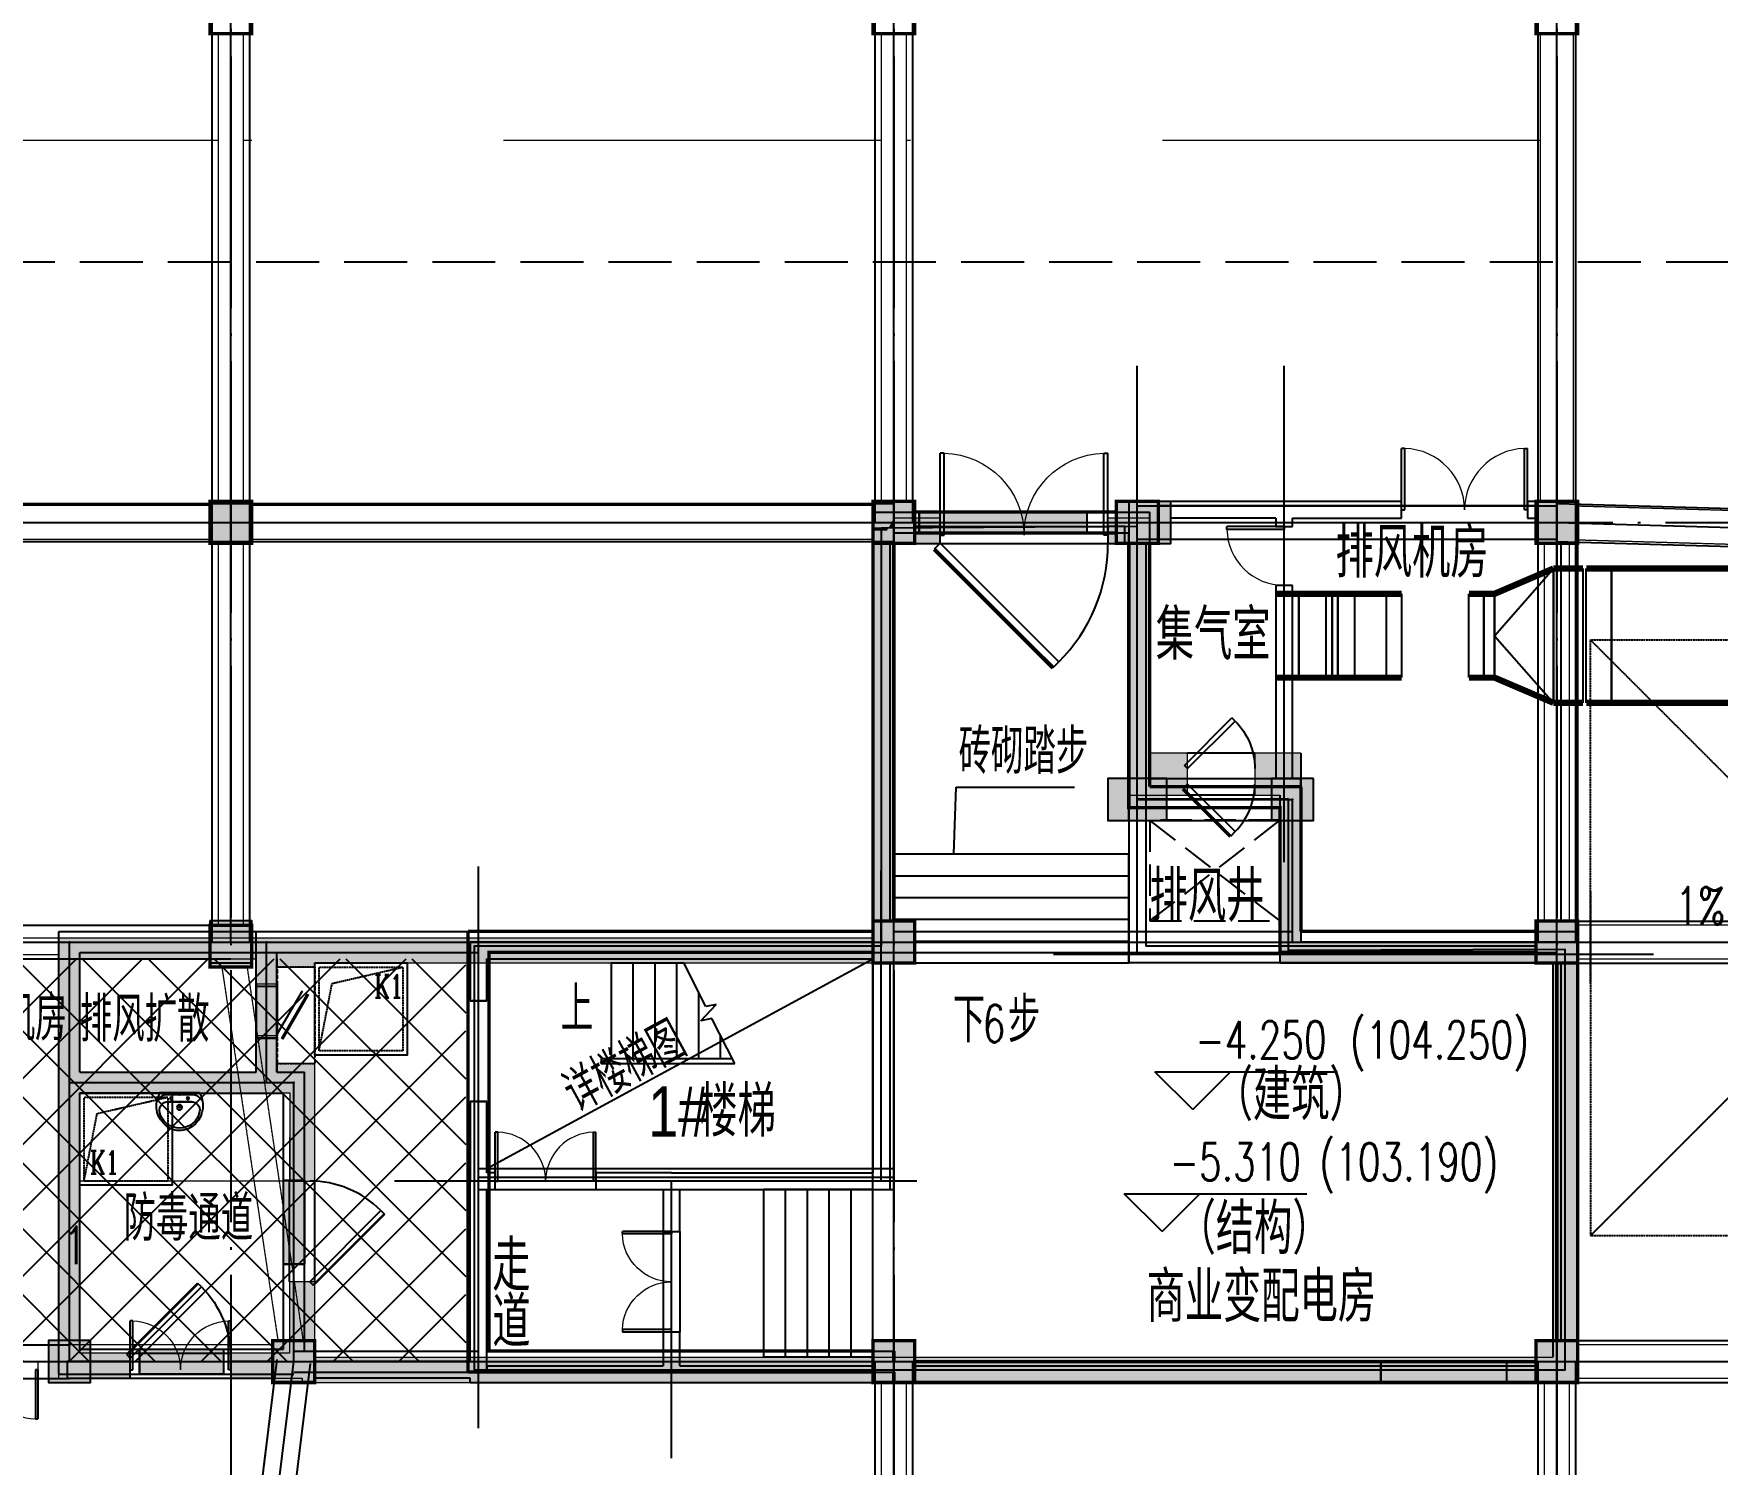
# Model space of a CAD drawing. Extents: x 290727 to 13733020, y 1731457 to 3643100.
# Drawn here: x 652827 to 672888, y 2207855 to 2224905 of the extents above; entities that cross this region are included whole.
import ezdxf

# ---------------------------------------------------------------- set-up
doc = ezdxf.new("R2010")
doc.units = 0
doc.header["$LTSCALE"] = 10
doc.header["$PDSIZE"] = 0.5
for name, pattern in [('DASH', [0.35, 0.25, -0.1]), ('DASHED', [0.75, 0.5, -0.25]), ('DOTE', [2.42, 2, -0.2, 0.02, -0.2]), ('X-人防$0$DASHED', [0.375, 0.25, -0.125]), ('虚线', [750, 450, -300])]:
    doc.linetypes.add(name, pattern=pattern)
doc.layers.get('0').update_dxf_attribs({"linetype": 'CONTINUOUS'})
for name, color, linetype in [('-A-车行道路', 8, 'CONTINUOUS'), ('21000', 5, 'CONTINUOUS'), ('BEAM_CONT', 4, 'CONTINUOUS'), ('BEAM_DASH', 144, 'DASHED'), ('COLU', 2, 'CONTINUOUS'), ('COLUMN', 9, 'CONTINUOUS'), ('DIM_ELEV', 3, 'CONTINUOUS'), ('DIM_LEAD', 3, 'CONTINUOUS'), ('DIM_SYMB', 3, 'CONTINUOUS'), ('DOTE', 8, 'DOTE'), ('DUCT-排烟管', 2, 'CONTINUOUS'), ('DUCT-排烟管端线', 4, 'CONTINUOUS'), ('HS-A-门窗洞', 4, 'CONTINUOUS'), ('PUB_HATCH', 8, 'CONTINUOUS'), ('PUB_TEXT', 7, 'CONTINUOUS'), ('STAIR', 2, 'CONTINUOUS'), ('WALL', 255, 'CONTINUOUS'), ('WINDOW', 4, 'CONTINUOUS'), ('X-人防$0$3T_GLASS', 5, 'CONTINUOUS'), ('X-人防$0$PUB_HATCH', 8, 'CONTINUOUS'), ('作业图', 4, 'CONTINUOUS'), ('填充', 8, 'CONTINUOUS'), ('文字', 4, 'CONTINUOUS'), ('楼板文字', 211, 'CONTINUOUS'), ('集水坑', 181, 'DASH'), ('雨水管', 2, 'CONTINUOUS'), ('风井', 211, 'CONTINUOUS')]:
    doc.layers.add(name, color=color, linetype=linetype)
for name, color, linetype, true_color in [('1106', 7, 'CONTINUOUS', 0x89bf5f), ('2106', 7, 'CONTINUOUS', 0x64cfcf), ('2206', 7, 'CONTINUOUS', 0x3474d4)]:
    doc.layers.add(name, color=color, linetype=linetype, true_color=true_color)
doc.layers.add('X-人防$0$人防', color=210, linetype='CONTINUOUS', lineweight=20)
doc.layers.add('板加腋边线', color=253, linetype='虚线', lineweight=18)
doc.layers.get('0').off()
doc.styles.add('_HZTXT', font='simplex.shx', dxfattribs={"width": 0.8, "bigfont": 'HZTXT.shx'})
doc.styles.add('_TCH_AXIS', font='COMPLEX', dxfattribs={"bigfont": 'GBCBIG'})
doc.styles.add('_TCH_DIM', font='SIMPLEX', dxfattribs={"bigfont": 'GBCBIG'})
doc.styles.add('HNSJY', font='HNSJY-07', dxfattribs={"width": 0.8, "bigfont": 'HNSJY-HZ'})

# ---------------------------------------------------------------- blocks, each defined once
blk = doc.blocks.new('A$C55C93FC2')
at = {"layer": 'DOTE', "linetype": 'DOTE', "ltscale": 150}
for p, q in [((170248.6, 127235.5), (170248.6, 52513.6)), ((178148.6, 127235.5), (178148.6, 52513.6)), ((186048.6, 127235.5), (186048.6, 52513.6)), ((107484.1, 92642.4), (252290.8, 92642.4)), ((107484.1, 87642.4), (252290.8, 87642.4)), ((107484.1, 82642.4), (252290.8, 82642.4))]:
    blk.add_line(p, q, dxfattribs=at)
blk = doc.blocks.new('A$C47EE32D5')
at = {"layer": '集水坑'}
for p, q in [((0, 7100), (3000, 4100)), ((4100, 4100), (7100, 7100)), ((0, 0), (3000, 3000)), ((4100, 3000), (7100, 0))]:
    blk.add_line(p, q, dxfattribs=at)
for points in [[(0, 3000), (0, 7100), (7100, 7100), (7100, 3000)], [(0, 4100), (0, 0), (7100, 0), (7100, 4100)]]:
    blk.add_lwpolyline(points, dxfattribs=at)
at = {"layer": '集水坑', "linetype": 'ByBlock'}
blk.add_lwpolyline([(3000, 4100), (4100, 4100), (4100, 3000), (3000, 3000)], close=True, dxfattribs=at)
at = {"layer": '集水坑', "linetype": 'DASH'}
blk.add_lwpolyline([(3100, 4000), (4000, 4000), (4000, 3100), (3100, 3100)], close=True, dxfattribs=at)
at = {"layer": 'PUB_TEXT', "style": '_TCH_DIM', "width": 0.705882}
for p in [(3392, 5669), (3392, 703)]:
    blk.add_text('1%%%', height=446.2, rotation=90, dxfattribs=at).set_placement(p)
for p in [(1012, 3708), (5456, 3708)]:
    blk.add_text('1%%%', height=446.2, dxfattribs=at).set_placement(p)
at = {"layer": '集水坑', "style": '_HZTXT', "width": 0.8}
blk.add_text('K2', height=600, dxfattribs=at).set_placement((3170, 3237))
blk = doc.blocks.new('A$C26CF02E8')
at = {"layer": '风井', "linetype": 'DASH', "ltscale": 150}
for p, q in [((175579, 88765), (177130, 89965)), ((177130, 88765), (175579, 89965))]:
    blk.add_line(p, q, dxfattribs=at)
blk.add_lwpolyline([(177130, 89965), (175579, 89965), (175579, 88765), (177130, 88765)], close=True, dxfattribs=at)
blk = doc.blocks.new('_FZH')
blk.add_lwpolyline([(-0.5, -0.5), (0.5, -0.5), (0.5, 0.5), (-0.5, 0.5)], close=True)
at = {"layer": 'PUB_HATCH'}
blk.add_solid([(-0.5, -0.5), (0.5, -0.5), (-0.5, 0.5), (0.5, 0.5)], dxfattribs=at)
blk = doc.blocks.new('$DorLib2D$00000002')
for p, q in [((-0.5, 0), (-0.5, 0.4875)), ((-0.475, 0.4875), (-0.5, 0.4875)), ((-0.475, 0), (-0.475, 0.4875)), ((0.475, 0), (0.475, 0.4875)), ((0.475, 0.4875), (0.5, 0.4875)), ((0.5, 0), (0.5, 0.4875)), ((-0.5, 0), (-0.475, 0)), ((0.5, 0), (0.475, 0))]:
    blk.add_line(p, q)
at = {"lineweight": 13}
for centre, start, end in [((-0.4875, 0), 0, 88.53072), ((0.4875, 0), 91.46928, 180)]:
    blk.add_arc(centre, 0.4875, start, end, dxfattribs=at)
blk = doc.blocks.new('$DorLib2D$00000001')
for p, q in [((0.45, 0.975), (0.5, 0.975)), ((0.45, 0), (0.45, 0.975)), ((0.5, 0), (0.5, 0.975)), ((0.5, 0), (0.45, 0))]:
    blk.add_line(p, q)
at = {"lineweight": 13}
blk.add_arc((0.475, 0), 0.975, 91.4693, 180, dxfattribs=at)
blk = doc.blocks.new('X-人防$0$$DorLib2D$00000083')
for p, q in [((-0.207, 0.782), (-0.172, 0.817)), ((0.5, 0.075), (-0.207, 0.782)), ((0.5, 0.075), (0.535, 0.11))]:
    blk.add_line(p, q)
at = {"const_width": 0.025}
blk.add_lwpolyline([(0.535, 0.11), (-0.172, 0.817)], dxfattribs=at)
blk.add_arc((0.5, 0.075), 1, 135, 180)
blk = doc.blocks.new('X-人防$0$$DorLib2D$00000190')
at = {"color": 0}
blk.add_line((-0.5, 0.187), (0.366, 0.687), dxfattribs=at)
at = {"color": 0, "const_width": 0.0625}
blk.add_lwpolyline([(-0.562, 0.296), (0.304, 0.796)], dxfattribs=at)
blk = doc.blocks.new('X-人防$0$$DorLib2D$00000002')
for p, q in [((-0.5, 0), (-0.5, 0.4875)), ((-0.475, 0.4875), (-0.5, 0.4875)), ((-0.475, 0), (-0.475, 0.4875)), ((0.475, 0), (0.475, 0.4875)), ((0.475, 0.4875), (0.5, 0.4875)), ((0.5, 0), (0.5, 0.4875)), ((-0.5, 0), (-0.475, 0)), ((0.5, 0), (0.475, 0))]:
    blk.add_line(p, q)
at = {"lineweight": 13}
for centre, start, end in [((-0.4875, 0), 0, 88.53072), ((0.4875, 0), 91.46928, 180)]:
    blk.add_arc(centre, 0.4875, start, end, dxfattribs=at)
blk = doc.blocks.new('$DorLib2D$00000086')
for p, q in [((-0.207, 0.857), (-0.136, 0.928)), ((0.5, 0.15), (-0.207, 0.857)), ((0.5, 0.15), (0.571, 0.221))]:
    blk.add_line(p, q)
at = {"const_width": 0.05}
blk.add_lwpolyline([(0.571, 0.221), (-0.136, 0.928)], dxfattribs=at)
blk.add_arc((0.5, 0.15), 1, 135, 180)
blk = doc.blocks.new('$DorLib2D$00000080')
for p, q in [((-0.207, 0.79), (-0.16, 0.838)), ((0.5, 0.083), (-0.207, 0.79)), ((0.547, 0.13), (-0.16, 0.838)), ((0.5, 0.083), (0.547, 0.13))]:
    blk.add_line(p, q)
blk.add_arc((0.5, 0.083), 1, 135, 180)
blk = doc.blocks.new('X-人防$0$$Sanitary$00000464')
at = {"color": 0}
for p, q in [((-241, 0), (-271, -79)), ((239, 0), (-241, 0)), ((-238, 0), (238, 0)), ((239, 0), (269, -79)), ((-214, -36), (-272, -91)), ((-180, -23), (180, -23)), ((140, -105), (-142, -105)), ((-142, -105), (140, -105)), ((216, -37), (273, -95))]:
    blk.add_line(p, q, dxfattribs=at)
for centre, radius in [((-100, -65), 16.3), ((1, -172), 31.6), ((100, -65), 16.3)]:
    blk.add_circle(centre, radius, dxfattribs=at)
at = {"color": 0, "lineweight": 13}
blk.add_circle((1, -172), 23, dxfattribs=at)
at = {"color": 0}
for centre, radius, start, end in [((28, -152), 307, 166.1751, 244.7296), ((-142, -205), 100, 90, 190.5602), ((-180, -73), 50, 90, 133.181), ((-29, -152), 307, 297.0639, 13.8249), ((140, -205), 100, 349.4398, 90), ((180, -73), 50, 44.5607, 90), ((-1, -179), 243, 190.5602, 349.4398), ((-1, -201), 250, 245.8071, 296.4628)]:
    blk.add_arc(centre, radius, start, end, dxfattribs=at)
for p in [(-100, -65), (0, -23), (1, -172)]:
    blk.add_point(p, dxfattribs=at)
blk = doc.blocks.new('车库建筑作业图')
at = {"layer": 'PUB_HATCH', "linetype": 'Continuous'}
for points in [[(667927, 2216331), (667677, 2215831), (667677, 2213831), (667927, 2214081)], [(667927, 2214081), (667677, 2213831), (670927, 2213831), (671227, 2214081)], [(671227, 2214081), (670927, 2213831), (670927, 2209131), (671227, 2208831)]]:
    blk.add_hatch(color=256, dxfattribs=at).paths.add_polyline_path(points)
at = {"layer": 'X-人防$0$PUB_HATCH'}
for points in [[(662827, 2219013), (662827, 2218981), (662994, 2218981), (663077, 2219131), (663077, 2219013)], [(666127, 2219131), (665877, 2218831), (665877, 2215831), (666127, 2216331)], [(662994, 2218981), (662827, 2218981), (662827, 2214131), (663077, 2213831), (663077, 2218831)], [(653377, 2213881), (653127, 2214131), (653127, 2212431), (653294, 2212414), (653377, 2212531)], [(655477, 2213881), (655477, 2213581), (655727, 2213581), (655727, 2213881), (655593, 2213964)], [(655727, 2213881), (655727, 2213780), (656177, 2213780), (656177, 2213831), (655927, 2213947)], [(655727, 2212531), (655727, 2212961), (655477, 2212961), (655477, 2212531), (655593, 2212448)], [(656177, 2212531), (656177, 2212630), (655727, 2212630), (655727, 2212531), (655927, 2212448)], [(653127, 2208881), (653377, 2209181), (653377, 2212281), (653294, 2212414), (653127, 2212431)], [(655877, 2212281), (655876, 2211231), (656176, 2211231), (656177, 2212531)], [(656176, 2209131), (656176, 2210031), (655876, 2210031), (655876, 2209181), (656026, 2209006)]]:
    blk.add_hatch(color=256, dxfattribs=at).paths.add_polyline_path(points)
at = {"layer": 'X-人防$0$PUB_HATCH', "linetype": 'Continuous'}
for points in [[(663077, 2218831), (663627, 2218831), (663627, 2219131), (663077, 2219131), (662994, 2218981)], [(666127, 2219131), (665627, 2219131), (665627, 2218831), (665877, 2218831)], [(665877, 2215831), (666577, 2215831), (666577, 2216331), (666127, 2216331)], [(667927, 2216331), (667377, 2216331), (667377, 2215831), (667677, 2215831)], [(653127, 2214131), (653377, 2213881), (655477, 2213881), (655593, 2213964), (655577, 2214131)], [(655593, 2213964), (655727, 2213881), (655927, 2213947), (655877, 2214131), (655577, 2214131)], [(655927, 2213947), (656177, 2213831), (663077, 2213831), (662827, 2214131), (655877, 2214131)], [(653294, 2212414), (653377, 2212281), (655577, 2212281), (655593, 2212448), (655477, 2212531), (653377, 2212531)], [(655593, 2212448), (655577, 2212281), (655877, 2212281), (655927, 2212448), (655727, 2212531)], [(655927, 2212448), (655877, 2212281), (656177, 2212531)], [(653127, 2208881), (653977, 2208881), (653977, 2209181), (653377, 2209181)], [(655876, 2209181), (655177, 2209181), (655177, 2208881), (656026, 2208881), (656026, 2209006)], [(656026, 2209006), (656026, 2208831), (671227, 2208831), (670927, 2209131), (656176, 2209131)]]:
    blk.add_hatch(color=256, dxfattribs=at).paths.add_polyline_path(points)
at = {"layer": '填充', "linetype": 'Continuous'}
h = blk.add_hatch(dxfattribs=at)
h.set_pattern_fill('ANSI37', color=256, scale=350, style=0)
h.set_pattern_definition([(45, (0, 0), (-392.8862, 392.8862), []), (135, (0, 0), (-392.8862, -392.8862), [])])
h.paths.add_polyline_path([(657977, 2213880), (647277, 2213880), (647277, 2212630), (648012, 2212630), (647962, 2209080), (657977, 2209080)])
at = {"layer": '-A-车行道路', "linetype": 'DASH', "ltscale": 300}
blk.add_line((689827, 2222180), (647277, 2222180), dxfattribs=at)
at = {"layer": 'DIM_ELEV'}
for p, q in [((666637, 2212083), (666187, 2212533)), ((666187, 2212533), (668362, 2212533)), ((666637, 2212083), (667087, 2212533)), ((666272, 2210628), (665822, 2211078)), ((665822, 2211078), (667997, 2211078)), ((666272, 2210628), (666722, 2211078))]:
    blk.add_line(p, q, dxfattribs=at)
at = {"layer": 'DIM_LEAD', "linetype": 'Continuous'}
for p, q in [((663792, 2215130), (663817, 2215926)), ((663817, 2215926), (665227, 2215926))]:
    blk.add_line(p, q, dxfattribs=at)
at = {"layer": 'DIM_SYMB', "linetype": 'Continuous'}
for points in [[(664252, 2213565, 0, 0, 0), (664252, 2214680, 120, 0, 0), (664252, 2215130, 0, 0, 0)], [(659577, 2213280, 0, 0, 0), (660297, 2213280, 120, 0, 0), (660747, 2213280, 0, 0, 0)], [(662991, 2210107, 0, 0, 0), (661977, 2210107, 120, 0, 0), (661527, 2210107, 0, 0, 0)]]:
    blk.add_lwpolyline(points, format="xyseb", dxfattribs=at)
at = {"layer": 'DOTE', "linetype": 'Continuous', "ltscale": 150}
for p, q in [((665977, 2213930), (665977, 2220946)), ((667727, 2215030), (667727, 2220946)), ((658127, 2208284), (658127, 2214980)), ((662927, 2211229), (662927, 2214930)), ((672127, 2213930), (664977, 2213930)), ((663352, 2211229), (657127, 2211229)), ((660427, 2207930), (660427, 2211229))]:
    blk.add_line(p, q, dxfattribs=at)
at = {"layer": 'HS-A-门窗洞'}
for p, q in [((667377, 2216331), (666577, 2216331)), ((667377, 2215831), (666577, 2215831))]:
    blk.add_line(p, q, dxfattribs=at)
at = {"layer": 'STAIR', "linetype": 'Continuous'}
for p, q in [((663077, 2214330), (663077, 2215130)), ((663077, 2215130), (665877, 2215130)), ((665877, 2213830), (665877, 2215130)), ((663077, 2214870), (665877, 2214870)), ((663077, 2214610), (665877, 2214610)), ((663077, 2214350), (665877, 2214350)), ((663327, 2214090), (665877, 2214090)), ((659707, 2213830), (660574, 2213830)), ((659707, 2213830), (659707, 2212690)), ((659967, 2213830), (659967, 2212690)), ((660227, 2213830), (660227, 2212690)), ((660487, 2213830), (660487, 2212690)), ((660836, 2213310), (660574, 2213830)), ((663327, 2213830), (665877, 2213830)), ((660747, 2213487), (660747, 2212690)), ((660776, 2213140), (660960, 2213336)), ((660960, 2213336), (660836, 2213310)), ((660908, 2213167), (660776, 2213140)), ((661180, 2212630), (660908, 2213167)), ((661007, 2212972), (661007, 2212690)), ((659587, 2212690), (661150, 2212690)), ((659587, 2212690), (659587, 2212630)), ((659587, 2212630), (661180, 2212630)), ((659707, 2212630), (661180, 2212630)), ((662827, 2211129), (661527, 2211129)), ((661527, 2209130), (661527, 2211129)), ((661787, 2209130), (661787, 2211129)), ((662047, 2209130), (662047, 2211129)), ((662307, 2209130), (662307, 2211129)), ((662567, 2209130), (662567, 2211129)), ((662827, 2209330), (662827, 2211129)), ((662827, 2209130), (661527, 2209130))]:
    blk.add_line(p, q, dxfattribs=at)
at = {"layer": 'WALL', "linetype": 'Continuous'}
for p, q in [((667727, 2219330), (666377, 2219330)), ((669127, 2219330), (667727, 2219330)), ((669127, 2219130), (669127, 2219330)), ((670727, 2219330), (670627, 2219330)), ((670627, 2219330), (670627, 2219130)), ((663627, 2219030), (663327, 2219030)), ((663627, 2218830), (663627, 2219030)), ((665827, 2219030), (665627, 2219030)), ((665627, 2219030), (665627, 2218830)), ((665827, 2218830), (665827, 2219030)), ((667627, 2219130), (666377, 2219130)), ((667627, 2219130), (667627, 2219030)), ((667627, 2219030), (667827, 2219030)), ((667827, 2219130), (669127, 2219130)), ((667827, 2219030), (667827, 2219130)), ((670627, 2219130), (670727, 2219130)), ((662827, 2218830), (662827, 2214330)), ((663027, 2218830), (663027, 2214330)), ((663327, 2218830), (663627, 2218830)), ((665627, 2218830), (665827, 2218830)), ((665877, 2218830), (665877, 2213830)), ((666077, 2218830), (666077, 2214030)), ((671027, 2214330), (671027, 2218830)), ((671227, 2214330), (671227, 2218830)), ((667827, 2218330), (667627, 2218330)), ((667627, 2218330), (667627, 2216030)), ((667827, 2216030), (667827, 2218330)), ((667927, 2216331), (667927, 2214081)), ((667627, 2216030), (667827, 2216030)), ((667677, 2215831), (667677, 2213831)), ((658027, 2214080), (662827, 2214080)), ((658027, 2214080), (658027, 2213379)), ((670727, 2214030), (666077, 2214030)), ((667927, 2214081), (671227, 2214081)), ((671227, 2214081), (671227, 2208831)), ((658227, 2213880), (662827, 2213880)), ((658227, 2213379), (658227, 2213880)), ((662827, 2213830), (662827, 2211329)), ((663027, 2213830), (663027, 2211129)), ((670727, 2213830), (665877, 2213830)), ((667677, 2213831), (670927, 2213831)), ((670927, 2213831), (670927, 2209131)), ((671027, 2209330), (671027, 2213830)), ((671227, 2209330), (671227, 2213830)), ((658027, 2213379), (658227, 2213379)), ((658227, 2212179), (658027, 2212179)), ((658027, 2212179), (658027, 2211231)), ((658227, 2211329), (658227, 2212179)), ((658027, 2209080), (658027, 2211231)), ((658327, 2211329), (658227, 2211329)), ((658327, 2211129), (658327, 2211329)), ((660427, 2211329), (659527, 2211329)), ((659527, 2211329), (659527, 2211129)), ((660427, 2211329), (662827, 2211329)), ((658227, 2211129), (658327, 2211129)), ((658227, 2208980), (658227, 2211129)), ((659527, 2211129), (660327, 2211129)), ((660327, 2211129), (660327, 2210630)), ((660527, 2210630), (660527, 2211129)), ((660527, 2211129), (663027, 2211129)), ((660327, 2210630), (660527, 2210630)), ((660527, 2209430), (660327, 2209430)), ((660327, 2209430), (660327, 2209030)), ((660527, 2209030), (660527, 2209430)), ((653977, 2209080), (653227, 2209080)), ((653227, 2209080), (653227, 2208880)), ((653977, 2208880), (653977, 2209080)), ((655676, 2209080), (655177, 2209080)), ((655177, 2209080), (655177, 2208880)), ((658027, 2209080), (656176, 2209080)), ((658227, 2209030), (660327, 2209030)), ((658227, 2209030), (658227, 2208980)), ((660527, 2209030), (662827, 2209030)), ((663327, 2209030), (670727, 2209030)), ((653227, 2208880), (653977, 2208880)), ((655177, 2208880), (655676, 2208880)), ((658027, 2208880), (656176, 2208880)), ((658027, 2208830), (658027, 2208880)), ((658027, 2208830), (660427, 2208830)), ((660427, 2208830), (662827, 2208830)), ((663327, 2208830), (670727, 2208830))]:
    blk.add_line(p, q, dxfattribs=at)
at = {"layer": 'WINDOW', "linetype": 'Continuous'}
for p, q in [((663627, 2219030), (665627, 2219030)), ((663627, 2218830), (665627, 2218830)), ((660327, 2210630), (660327, 2209430)), ((660527, 2210630), (660527, 2209430))]:
    blk.add_line(p, q, dxfattribs=at)
at = {"layer": 'WINDOW', "color": 6, "linetype": 'DASH'}
for p, q in [((656177, 2213780), (655727, 2213780)), ((655727, 2212630), (656177, 2212630))]:
    blk.add_line(p, q, dxfattribs=at)
at = {"layer": 'WINDOW', "color": 6, "linetype": 'X-人防$0$DASHED'}
for p, q in [((655727, 2213780, 0), (655727, 2212630, 0)), ((656177, 2213780, 0), (656177, 2212630, 0))]:
    blk.add_line(p, q, dxfattribs=at)
at = {"layer": 'WINDOW', "color": 7}
for p, q in [((655477, 2213581, 0), (655477, 2212961, 0)), ((655727, 2213581, 0), (655727, 2212961, 0)), ((655876, 2210031), (655876, 2211231)), ((656176, 2210031), (656176, 2211231)), ((653977, 2209181), (655177, 2209181)), ((653977, 2208881), (655177, 2208881))]:
    blk.add_line(p, q, dxfattribs=at)
at = {"layer": 'WINDOW', "linetype": 'DASH'}
for p, q in [((658227, 2213379), (658027, 2213379)), ((658027, 2212179), (658227, 2212179))]:
    blk.add_line(p, q, dxfattribs=at)
at = {"layer": 'X-人防$0$人防'}
for p, q in [((663077, 2219013), (663077, 2219131)), ((666127, 2219131), (666127, 2216331)), ((662827, 2219013), (662827, 2218981)), ((663077, 2219013), (662827, 2219013)), ((662827, 2218981), (662827, 2214131)), ((663077, 2218831), (663077, 2213831)), ((665877, 2218831), (665877, 2215831)), ((653127, 2214131), (653127, 2212431)), ((653377, 2213881), (653377, 2212531)), ((653127, 2208881), (653127, 2212431)), ((656176, 2211231), (656177, 2212531)), ((653377, 2209181), (653377, 2212281)), ((655877, 2212281), (655876, 2211231)), ((655876, 2211231), (656176, 2211231)), ((656176, 2210031), (655876, 2210031)), ((655876, 2210031), (655876, 2209181)), ((656176, 2209131), (656176, 2210031))]:
    blk.add_line(p, q, dxfattribs=at)
at = {"layer": 'X-人防$0$人防', "color": 6, "linetype": 'Continuous'}
for p, q in [((663627, 2219131), (663077, 2219131)), ((663627, 2218831), (663627, 2219131)), ((666127, 2219131), (665627, 2219131)), ((665627, 2219131), (665627, 2218831)), ((663077, 2218831), (663627, 2218831)), ((665627, 2218831), (665877, 2218831)), ((666577, 2216331), (666127, 2216331)), ((666577, 2215831), (666577, 2216331)), ((667927, 2216331), (667377, 2216331)), ((667377, 2216331), (667377, 2215831)), ((665877, 2215831), (666577, 2215831)), ((667377, 2215831), (667677, 2215831)), ((651427, 2214131), (653127, 2214131)), ((653127, 2214131), (655577, 2214131)), ((653127, 2214131), (653127, 2213931)), ((655577, 2214131), (655877, 2214131)), ((655877, 2214131), (662827, 2214131)), ((651527, 2213931), (653127, 2213931)), ((653377, 2213881), (655477, 2213881)), ((655727, 2213881), (655727, 2213881)), ((656177, 2213831), (663077, 2213831)), ((653377, 2212531), (655477, 2212531)), ((655727, 2212531), (655727, 2212531)), ((656177, 2212531), (656177, 2212531)), ((653377, 2212281), (655577, 2212281)), ((655577, 2212281), (655877, 2212281)), ((655877, 2212281), (655877, 2212281)), ((653127, 2209081), (652877, 2209081)), ((652877, 2209081), (652877, 2208881)), ((653127, 2208881), (653127, 2209081)), ((653977, 2209181), (653377, 2209181)), ((653977, 2208881), (653977, 2209181)), ((655876, 2209181), (655177, 2209181)), ((655177, 2209181), (655177, 2208881)), ((656176, 2209131), (670927, 2209131)), ((652877, 2208881), (653127, 2208881)), ((653127, 2208881), (653977, 2208881)), ((655177, 2208881), (656026, 2208881)), ((656026, 2208881), (656026, 2208831)), ((656026, 2208831), (671227, 2208831))]:
    blk.add_line(p, q, dxfattribs=at)
at = {"layer": 'X-人防$0$人防', "color": 6}
for p, q in [((655477, 2213881), (655477, 2213581)), ((655727, 2213581), (655727, 2213881)), ((655727, 2213881), (655727, 2213780)), ((656177, 2213780), (656177, 2213831)), ((655727, 2213780), (656177, 2213780)), ((655477, 2213581), (655727, 2213581)), ((655727, 2212961), (655477, 2212961)), ((655477, 2212961), (655477, 2212531)), ((655727, 2212531), (655727, 2212961)), ((656177, 2212630), (655727, 2212630)), ((655727, 2212630), (655727, 2212531)), ((656177, 2212531), (656177, 2212630))]:
    blk.add_line(p, q, dxfattribs=at)
at = {"layer": 'X-人防$0$人防'}
blk.add_lwpolyline([(653377, 2211230), (653377, 2212281), (655877, 2212281), (655877, 2211230)], close=True, dxfattribs=at)
at = {"layer": '雨水管', "color": 2}
for points in [[(656177, 2213831), (657277, 2213831), (657277, 2212731), (656177, 2212731)], [(653377, 2212281), (654477, 2212281), (654477, 2211181), (653377, 2211181)]]:
    blk.add_lwpolyline(points, close=True, dxfattribs=at)
at = {"layer": '雨水管', "color": 2, "linetype": 'DASH'}
for points in [[(656227, 2213781), (657227, 2213781), (657227, 2212781), (656227, 2212781)], [(653427, 2212231), (654427, 2212231), (654427, 2211231), (653427, 2211231)]]:
    blk.add_lwpolyline(points, close=True, dxfattribs=at)
for points in [[(656227, 2212781), (656383, 2213586), (657227, 2213781)], [(653427, 2211231), (653583, 2212036), (654427, 2212231)]]:
    blk.add_lwpolyline(points, dxfattribs=at)
blk.add_blockref('A$C47EE32D5', (671377, 2210580))
at = {"layer": 'COLUMN', "linetype": 'Continuous', "xscale": 500, "yscale": 500, "zscale": 500, "rotation": 270}
for p in [(655177, 2219080), (663077, 2219080), (666127, 2219080), (670977, 2219080), (655177, 2214080), (663077, 2214080), (670977, 2214080), (655926, 2209080), (663077, 2209080), (670977, 2209080)]:
    blk.add_blockref('_FZH', p, dxfattribs=at)
at = {"layer": 'HS-A-门窗洞'}
for name, xscale, yscale, zscale, rotation in [('$DorLib2D$00000080', -800.0000000000001, 800.0000000000001, 100, 4.338158056991584e-05), ('$DorLib2D$00000086', 800, 800, 500, 180.0000501651315)]:
    blk.add_blockref(name, (666977, 2216081), dxfattribs=dict(at, xscale=xscale, yscale=yscale, zscale=zscale, rotation=rotation))
at = {"layer": 'WINDOW', "linetype": 'Continuous'}
for p, xscale, yscale, zscale in [((664627, 2218930), -2000, 2000, -2000), ((669877, 2219230), 1500, 1500, -1500)]:
    blk.add_blockref('$DorLib2D$00000002', p, dxfattribs=dict(at, xscale=xscale, yscale=yscale, zscale=zscale))
for name, p, xscale, yscale, zscale, rotation in [('$DorLib2D$00000001', (667727, 2218680), 700.0000000000001, 700.0000000000001, 700.0000000000001, 90), ('$DorLib2D$00000002', (658927, 2211229), 1200, 1200, 1200, 359.9999999998493), ('$DorLib2D$00000002', (660427, 2210030), -1200, 1200, 1200, 90), ('$DorLib2D$00000002', (654577, 2208980), -1200, 1200, 1200, 359.9984039307155)]:
    blk.add_blockref(name, p, dxfattribs=dict(at, xscale=xscale, yscale=yscale, zscale=zscale, rotation=rotation))
at = {"layer": 'WINDOW', "color": 7}
for name, p, xscale, yscale, zscale, rotation in [('X-人防$0$$DorLib2D$00000083', (664627, 2218981), 2000.000000000005, 2000.000000000005, -2000, 180.0000031476102), ('X-人防$0$$DorLib2D$00000190', (655602, 2213271), -620, 620, -620, 269.9980141967517), ('X-人防$0$$DorLib2D$00000083', (656026, 2210631), 1200.000000000005, 1200.000000000005, -1200, 269.9981983640942), ('X-人防$0$$DorLib2D$00000083', (654577, 2209031), -1200, 1200, -1200, 0.0001369538642492784), ('X-人防$0$$DorLib2D$00000002', (652277, 2208981), 1200, 1200, -1200, 180.0018541666279)]:
    blk.add_blockref(name, p, dxfattribs=dict(at, xscale=xscale, yscale=yscale, zscale=zscale, rotation=rotation))
at = {"layer": 'X-人防$0$3T_GLASS', "extrusion": (-1.42704e-12, 5.70554e-14, -1), "xscale": 0.9968097037564085, "yscale": 0.9968097037564085, "zscale": -0.99680970375641, "rotation": 0.000604395853727695}
blk.add_blockref('X-人防$0$$Sanitary$00000464', (-654565, 2212281, 0), dxfattribs=at)
at = {"layer": '文字', "linetype": 'Continuous'}
for name, p in [('A$C26CF02E8', (490548, 2125565)), ('A$C55C93FC2', (484928, 2126437))]:
    blk.add_blockref(name, p, dxfattribs=at)
at = {"layer": 'PUB_TEXT', "linetype": 'Continuous', "style": '_TCH_DIM'}
for s, height, p in [('砖砌踏步', 536.2, (663848, 2216083)), ('上', 536, (659107, 2213017)), ('下', 536, (663778, 2212883)), ('步', 536, (664435, 2212883))]:
    blk.add_text(s, height=height, dxfattribs=at).set_placement(p)
at = {"layer": 'PUB_TEXT', "color": 6, "style": '_TCH_AXIS', "width": 0.705882}
for p in [(656884, 2213414), (653496, 2211315)]:
    blk.add_text('K1', height=275.4, dxfattribs=at).set_placement(p)
at = {"layer": 'PUB_TEXT', "style": '_TCH_DIM'}
for s, p in [('战时排风机房', (650912, 2212904)), ('排风扩散', (653377, 2212890)), ('防毒通道', (653898, 2210520, 0))]:
    blk.add_text(s, height=536.2, dxfattribs=at).set_placement(p)
at = {"layer": 'PUB_TEXT', "linetype": 'Continuous', "style": '_TCH_DIM', "width": 0.705882}
blk.add_text('6', height=446, dxfattribs=at).set_placement((664135, 2212883))
at = {"layer": 'PUB_TEXT', "style": '_TCH_DIM', "width": 0.705882}
for s, height, p in [('(104.250)', 446.2, (668512, 2212690)), ('-4.250', 446.2, (666667, 2212690)), ('-5.310', 446.2, (666362, 2211236)), ('(103.190)', 446.2, (668147, 2211236)), ('1', 446, (653185, 2210241))]:
    blk.add_text(s, height=height, dxfattribs=at).set_placement(p)
at = {"layer": '文字', "linetype": 'Continuous', "style": 'HNSJY', "width": 0.8}
for s, p in [('排风机房', (668339, 2218421)), ('集气室', (666197, 2217442)), ('排风井', (666124, 2214327)), ('（建筑）', (666898, 2211954)), ('楼梯', (660758, 2211760)), ('1#', (660150, 2211760)), ('（结构）', (666457, 2210362)), ('走', (658291, 2209922)), ('商业变配电房', (666087, 2209551)), ('道', (658291, 2209252))]:
    blk.add_text(s, height=600, dxfattribs=at).set_placement(p)
blk = doc.blocks.new('人防-l')
at = {"layer": '21000'}
for points in [[(815269, -914159), (817269, -914159), (817269, -914409), (815269, -914409)], [(807368, -920431), (807368, -919811), (807618, -919811), (807618, -920431)], [(807694, -923121), (807694, -922121), (807944, -922121), (807944, -923121)], [(805981, -924134), (806981, -924134), (806981, -924434), (805981, -924434)], [(820769, -924284), (822269, -924284), (822269, -924534), (820769, -924534)]]:
    blk.add_hatch(color=0, dxfattribs=at).paths.add_polyline_path(points)
at = {"layer": '2106'}
for points in [[(807319, -914034), (806819, -914034), (806819, -914534), (807319, -914534)], [(815219, -914034), (814719, -914034), (814719, -914534), (815219, -914534)], [(818119, -914034), (817619, -914034), (817619, -914534), (818119, -914534)], [(823119, -914034), (822619, -914034), (822619, -914534), (823119, -914534)], [(818219, -917334), (817519, -917334), (817519, -917834), (818219, -917834)], [(819969, -917334), (819469, -917334), (819469, -917834), (819969, -917834)], [(807319, -919084), (806819, -919084), (806819, -919584), (807319, -919584)], [(815219, -919034), (814719, -919034), (814719, -919534), (815219, -919534)], [(823119, -919034), (822619, -919034), (822619, -919534), (823119, -919534)], [(805394, -924034), (804894, -924034), (804894, -924534), (805394, -924534)], [(808069, -924034), (807569, -924034), (807569, -924534), (808069, -924534)], [(815219, -924034), (814719, -924034), (814719, -924534), (815219, -924534)], [(823119, -924034), (822619, -924034), (822619, -924534), (823119, -924534)]]:
    blk.add_hatch(color=0, dxfattribs=at).paths.add_polyline_path(points)
at = {"color": 0}
for p, q in [((807069, -914284), (807069, -908184)), ((814969, -914284), (814969, -908184)), ((822869, -914284), (822869, -908184)), ((799169, -914284), (807069, -914284)), ((807069, -919284), (807069, -914284)), ((807069, -914284), (814969, -914284)), ((814969, -919284), (814969, -914284)), ((814969, -914284), (817869, -914284)), ((817869, -914284), (822869, -914284)), ((817869, -917584), (817869, -914284)), ((822869, -919284), (822869, -914284)), ((822869, -914284), (830769, -914509)), ((817869, -917584), (819719, -917584)), ((819719, -919284), (819719, -917584)), ((799755, -919284), (805144, -919284)), ((805144, -919284), (807069, -919284)), ((805144, -920958), (805144, -919284)), ((807069, -919284), (807493, -919284)), ((807493, -919284), (810019, -919284)), ((807493, -920958), (807493, -919284)), ((810019, -919284), (814969, -919284)), ((810019, -922084), (810019, -919284)), ((814969, -919284), (819719, -919284)), ((814969, -922084), (814969, -919284)), ((819719, -919284), (822869, -919284)), ((822869, -924284), (822869, -919284)), ((822869, -919284), (830769, -919284)), ((805144, -924284), (805144, -920958)), ((805144, -920958), (807493, -920958)), ((807493, -920958), (807819, -920958)), ((807819, -924284), (807819, -920958)), ((810019, -924284), (810019, -922084)), ((810019, -922084), (814969, -922084)), ((814969, -924284), (814969, -922084)), ((799755, -924283), (805144, -924284)), ((805144, -924284), (807819, -924284)), ((807069, -930384), (807819, -924284)), ((807819, -924284), (810019, -924284)), ((810019, -924284), (814969, -924284)), ((814969, -930384), (814969, -924284)), ((814969, -924284), (822869, -924284)), ((822869, -930384), (822869, -924284)), ((822869, -924284), (830769, -924284))]:
    blk.add_line(p, q, dxfattribs=at)
for p in [(807069, -914284), (814969, -914284), (817869, -914284), (822869, -914284), (817869, -917584), (819719, -917584), (805144, -919284), (807069, -919284), (807493, -919284), (810019, -919284), (814969, -919284), (819719, -919284), (822869, -919284), (805144, -920958), (807493, -920958), (807819, -920958), (810019, -922084), (814969, -922084), (805144, -924284), (807819, -924284), (810019, -924284), (814969, -924284), (822869, -924284)]:
    blk.add_point(p, dxfattribs=at)
at = {"layer": '1106', "color": 0}
for p, q in [((814719, -919159), (814719, -914159)), ((814719, -914159), (818019, -914159)), ((815269, -914159), (815269, -914409)), ((817269, -914159), (817269, -914409)), ((818019, -917334), (818019, -914159)), ((814969, -919409), (814969, -914409)), ((814969, -914409), (817769, -914409)), ((817769, -917834), (817769, -914409)), ((818019, -917334), (819819, -917334)), ((819819, -919159), (819819, -917334)), ((817769, -917834), (819569, -917834)), ((819569, -919409), (819569, -917834)), ((805019, -919159), (807069, -919159)), ((805019, -920958), (805019, -919159)), ((807368, -919159), (810019, -919159)), ((807368, -920833), (807368, -919159)), ((810019, -919159), (814719, -919159)), ((819819, -919159), (823119, -919159)), ((823119, -924534), (823119, -919159)), ((805269, -919409), (807069, -919409)), ((805269, -920833), (805269, -919409)), ((807618, -919409), (809894, -919409)), ((807618, -920833), (807618, -919409)), ((809894, -922084), (809894, -919409)), ((810144, -919409), (814969, -919409)), ((810144, -922084), (810144, -919409)), ((819569, -919409), (822869, -919409)), ((822869, -924284), (822869, -919409)), ((807368, -919811), (807618, -919811)), ((807368, -920431), (807618, -920431)), ((805019, -924434), (805019, -920958)), ((805269, -920833), (807368, -920833)), ((807618, -920833), (807944, -920833)), ((807944, -924159), (807944, -920833)), ((805269, -924134), (805269, -921083)), ((805269, -921083), (807493, -921083)), ((807493, -921083), (807694, -921083)), ((807694, -924134), (807694, -921083)), ((807694, -922121), (807944, -922121)), ((809894, -924159), (809894, -922084)), ((810144, -924159), (810144, -922084)), ((807694, -923121), (807944, -923121)), ((805269, -924134), (807694, -924134)), ((805981, -924134), (805981, -924434)), ((806981, -924134), (806981, -924434)), ((807944, -924159), (809894, -924159)), ((810144, -924159), (814969, -924159)), ((805019, -924434), (807819, -924434)), ((807819, -924409), (810019, -924409)), ((810019, -924409), (814969, -924409)), ((814969, -924284), (822869, -924284)), ((820769, -924284), (820769, -924534)), ((822269, -924284), (822269, -924534)), ((814969, -924534), (823119, -924534))]:
    blk.add_line(p, q, dxfattribs=at)
at = {"layer": '21000', "color": 0, "linetype": 'Continuous'}
for points in [[(815269, -914159), (817269, -914159), (817269, -914409), (815269, -914409)], [(807368, -920431), (807368, -919811), (807618, -919811), (807618, -920431)], [(807694, -923121), (807694, -922121), (807944, -922121), (807944, -923121)], [(805981, -924134), (806981, -924134), (806981, -924434), (805981, -924434)], [(820769, -924284), (822269, -924284), (822269, -924534), (820769, -924534)]]:
    blk.add_lwpolyline(points, close=True, dxfattribs=at)
at = {"layer": '2106', "color": 0, "linetype": 'Continuous'}
for points in [[(807319, -914034), (806819, -914034), (806819, -914534), (807319, -914534)], [(815219, -914034), (814719, -914034), (814719, -914534), (815219, -914534)], [(818119, -914034), (817619, -914034), (817619, -914534), (818119, -914534)], [(823119, -914034), (822619, -914034), (822619, -914534), (823119, -914534)], [(818219, -917334), (817519, -917334), (817519, -917834), (818219, -917834)], [(819969, -917334), (819469, -917334), (819469, -917834), (819969, -917834)], [(807319, -919084), (806819, -919084), (806819, -919584), (807319, -919584)], [(815219, -919034), (814719, -919034), (814719, -919534), (815219, -919534)], [(823119, -919034), (822619, -919034), (822619, -919534), (823119, -919534)], [(805394, -924034), (804894, -924034), (804894, -924534), (805394, -924534)], [(808069, -924034), (807569, -924034), (807569, -924534), (808069, -924534)], [(815219, -924034), (814719, -924034), (814719, -924534), (815219, -924534)], [(823119, -924034), (822619, -924034), (822619, -924534), (823119, -924534)]]:
    blk.add_lwpolyline(points, close=True, dxfattribs=at)
at = {"layer": '2206', "color": 0}
for p, q in [((806844, -914284), (806844, -908184)), ((806844, -914284), (806844, -908184)), ((807294, -914284), (807294, -908184)), ((814744, -914284), (814744, -908184)), ((814744, -914284), (814744, -908184)), ((815194, -914284), (815194, -908184)), ((822644, -914284), (822644, -908184)), ((822644, -914284), (822644, -908184)), ((823094, -914284), (823094, -908184)), ((799169, -914059), (807069, -914059)), ((799169, -914059), (807069, -914059)), ((807069, -914059), (814969, -914059)), ((807069, -914059), (814969, -914059)), ((817869, -914084), (822869, -914084)), ((817869, -914084), (822869, -914084)), ((822875, -914059), (830775, -914284)), ((822875, -914059), (830775, -914284)), ((806844, -919284), (806844, -914284)), ((806844, -919284), (806844, -914284)), ((807294, -919284), (807294, -914284)), ((822644, -919284), (822644, -914284)), ((822644, -919284), (822644, -914284)), ((823094, -919284), (823094, -914284)), ((799169, -914509), (807069, -914509)), ((807069, -914509), (814969, -914509)), ((817869, -914484), (822869, -914484)), ((822862, -914509), (830762, -914734)), ((799755, -919084), (805144, -919084)), ((799755, -919084), (805144, -919084)), ((805144, -919084), (807069, -919084)), ((805144, -919084), (807069, -919084)), ((807069, -919159), (807493, -919159)), ((807069, -919159), (807493, -919159)), ((807493, -919159), (810019, -919159)), ((807493, -919159), (810019, -919159)), ((814969, -919159), (819719, -919159)), ((814969, -919159), (819719, -919159)), ((822869, -919034), (830769, -919034)), ((822869, -919034), (830769, -919034)), ((807069, -919409), (807493, -919409)), ((807493, -919409), (810019, -919409)), ((814719, -922084), (814719, -919284)), ((814719, -922084), (814719, -919284)), ((814969, -922084), (814969, -919284)), ((814969, -919409), (819719, -919409)), ((799755, -919484), (805144, -919484)), ((805144, -919484), (807069, -919484)), ((822869, -919534), (830769, -919534)), ((810019, -921984), (814969, -921984)), ((810019, -921984), (814969, -921984)), ((810019, -922234), (814969, -922234)), ((814719, -924284), (814719, -922084)), ((814719, -924284), (814719, -922084)), ((814969, -924284), (814969, -922084)), ((822869, -924034), (830769, -924034)), ((822869, -924034), (830769, -924034)), ((799755, -924083), (805144, -924084)), ((799755, -924083), (805144, -924084)), ((807819, -924159), (810019, -924159)), ((807819, -924159), (810019, -924159)), ((806870, -930359), (807620, -924259)), ((806870, -930359), (807620, -924259)), ((807267, -930408), (808017, -924308)), ((807819, -924409), (810019, -924409)), ((814744, -930384), (814744, -924284)), ((814744, -930384), (814744, -924284)), ((815194, -930384), (815194, -924284)), ((822644, -930384), (822644, -924284)), ((822644, -930384), (822644, -924284)), ((823094, -930384), (823094, -924284)), ((799754, -924483), (805144, -924484)), ((822869, -924534), (830769, -924534))]:
    blk.add_line(p, q, dxfattribs=at)
blk = doc.blocks.new('A$C7FBF512A')
at = {"layer": 'DUCT-排烟管', "color": 0}
for q in [(165361, -47899), (165361, -49499)]:
    blk.add_line((164661, -48699), q, dxfattribs=at)
at = {"layer": 'DUCT-排烟管', "color": 0, "const_width": 75}
for points in [[(164661, -48199), (165361, -47899)], [(165714, -47899), (165361, -47899)], [(162329, -48199), (162054, -48199)], [(162329, -48199), (162649, -48199)], [(162726, -48199), (162649, -48199)], [(163374, -48199), (162991, -48199)], [(163374, -48199), (163554, -48199)], [(164354, -48199), (164534, -48199)], [(164661, -48199), (164534, -48199)], [(162054, -49199), (162329, -49199)], [(162649, -49199), (162329, -49199)], [(162649, -49199), (162726, -49199)], [(162991, -49199), (163374, -49199)], [(163554, -49199), (163374, -49199)], [(164534, -49199), (164354, -49199)], [(164534, -49199), (164661, -49199)], [(164661, -49199), (165361, -49499)], [(165361, -49499), (165714, -49499)]]:
    blk.add_lwpolyline(points, dxfattribs=at)
at = {"layer": 'DUCT-排烟管', "color": 0, "linetype": 'ByBlock', "const_width": 75}
for points in [[(165753, -47899), (166053, -47899)], [(162791, -48199), (162726, -48199)], [(162791, -48199), (162991, -48199)], [(162726, -49199), (162791, -49199)], [(162991, -49199), (162791, -49199)], [(166053, -49499), (165753, -49499)]]:
    blk.add_lwpolyline(points, dxfattribs=at)
at = {"layer": 'DUCT-排烟管', "color": 0, "linetype": 'Continuous', "const_width": 75}
for points in [[(168718, -47899), (166053, -47899)], [(166053, -49499), (168718, -49499)]]:
    blk.add_lwpolyline(points, dxfattribs=at)
at = {"layer": 'DUCT-排烟管端线', "color": 0}
for p, q in [((165361, -47899), (165361, -49499)), ((165361, -49499), (165361, -47899)), ((165714, -49499), (165714, -47899)), ((162054, -48199), (162054, -49199)), ((162329, -48199), (162329, -49199)), ((162329, -49199), (162329, -48199)), ((162649, -48199), (162649, -49199)), ((162649, -48199), (162649, -49199)), ((162726, -49199), (162726, -48199)), ((162991, -48199), (162991, -49199)), ((163374, -49199), (163374, -48199)), ((163374, -49199), (163374, -48199)), ((163554, -49199), (163554, -48199)), ((164354, -49199), (164354, -48199)), ((164534, -49199), (164534, -48199)), ((164534, -48199), (164534, -49199)), ((164661, -49199), (164661, -48199)), ((164661, -48199), (164661, -49199))]:
    blk.add_line(p, q, dxfattribs=at)
at = {"layer": 'DUCT-排烟管端线', "color": 0, "linetype": 'ByBlock'}
for p, q in [((165753, -49499), (165753, -47899)), ((166053, -49499), (166053, -47899)), ((162726, -48199), (162726, -49199)), ((162791, -48199), (162791, -49199)), ((162791, -49199), (162791, -48199)), ((162991, -48199), (162991, -49199))]:
    blk.add_line(p, q, dxfattribs=at)
at = {"layer": 'DUCT-排烟管端线', "color": 0, "linetype": 'Continuous'}
blk.add_line((166053, -47899), (166053, -49499), dxfattribs=at)
blk = doc.blocks.new('梁图-10.22')
at = {"layer": 'BEAM_CONT', "color": 0, "lineweight": 18}
for p, q in [((-1447910, 258058), (-1447910, 255608)), ((-1447910, 255608), (-1452485, 255608))]:
    blk.add_line(p, q, dxfattribs=at)
at = {"layer": 'BEAM_DASH', "color": 0, "lineweight": 18}
for p, q in [((-1455710, 269133), (-1455710, 263558)), ((-1455410, 263558), (-1455410, 269133)), ((-1447810, 269133), (-1447810, 263558)), ((-1447510, 263558), (-1447510, 269133)), ((-1439960, 269133), (-1439960, 263558)), ((-1439560, 263558), (-1439560, 269133)), ((-1455810, 263508), (-1463260, 263508)), ((-1447910, 263508), (-1455310, 263508)), ((-1440010, 263508), (-1444510, 263508)), ((-1432110, 263290), (-1439510, 263501)), ((-1463260, 263108), (-1455810, 263108)), ((-1455710, 263058), (-1455710, 258508)), ((-1455410, 258508), (-1455410, 263058)), ((-1455310, 263108), (-1447910, 263108)), ((-1444510, 263108), (-1440010, 263108)), ((-1439910, 263058), (-1439910, 258558)), ((-1439610, 258558), (-1439610, 263058)), ((-1439510, 263101), (-1432110, 262890)), ((-1455810, 258508), (-1462874, 258508)), ((-1452735, 258433), (-1455310, 258433)), ((-1443060, 258433), (-1447410, 258433)), ((-1432110, 258508), (-1439510, 258508)), ((-1462774, 258108), (-1455810, 258108)), ((-1455667, 258008), (-1454999, 253558)), ((-1454696, 253558), (-1455363, 258008)), ((-1455310, 258183), (-1452735, 258183)), ((-1447660, 255508), (-1447660, 258058)), ((-1447410, 258183), (-1443060, 258183)), ((-1439510, 258108), (-1432110, 258108)), ((-1447660, 253558), (-1447660, 255508)), ((-1452485, 255358), (-1447910, 255358)), ((-1447910, 255358), (-1447910, 253558)), ((-1455060, 253508), (-1462774, 253509)), ((-1452735, 253433), (-1454560, 253433)), ((-1432110, 253508), (-1439510, 253508)), ((-1454560, 253183), (-1452735, 253183)), ((-1462774, 253109), (-1455060, 253108)), ((-1455042, 253058), (-1455725, 247508)), ((-1455322, 247508), (-1454639, 253058)), ((-1447810, 253058), (-1447810, 247483)), ((-1447510, 247483), (-1447510, 253058)), ((-1439910, 253058), (-1439910, 247458)), ((-1439610, 247458), (-1439610, 253058)), ((-1439510, 253108), (-1432110, 253108))]:
    blk.add_line(p, q, dxfattribs=at)
at = {"layer": 'COLU', "color": 0, "const_width": 40}
for points in [[(-1455310, 269683), (-1455810, 269683), (-1455810, 269133), (-1455310, 269133)], [(-1447410, 269683), (-1447910, 269683), (-1447910, 269133), (-1447410, 269133)], [(-1439510, 269683), (-1440010, 269683), (-1440010, 269133), (-1439510, 269133)], [(-1455310, 263558), (-1455810, 263558), (-1455810, 263058), (-1455310, 263058)], [(-1447410, 263558), (-1447910, 263558), (-1447910, 263058), (-1447410, 263058)], [(-1444510, 263558), (-1445010, 263558), (-1445010, 263058), (-1444510, 263058)], [(-1439510, 263558), (-1440010, 263558), (-1440010, 263058), (-1439510, 263058)], [(-1455310, 258508), (-1455810, 258508), (-1455810, 258008), (-1455310, 258008)], [(-1447410, 258558), (-1447910, 258558), (-1447910, 258058), (-1447410, 258058)], [(-1439510, 258558), (-1440010, 258558), (-1440010, 258058), (-1439510, 258058)], [(-1454560, 253558), (-1455060, 253558), (-1455060, 253058), (-1454560, 253058)], [(-1447410, 253558), (-1447910, 253558), (-1447910, 253058), (-1447410, 253058)], [(-1439510, 253558), (-1440010, 253558), (-1440010, 253058), (-1439510, 253058)]]:
    blk.add_lwpolyline(points, close=True, dxfattribs=at)
at = {"layer": 'WALL', "color": 0, "const_width": 40}
for points in [[(-1445010, 263433), (-1447410, 263433)], [(-1447910, 263058), (-1447910, 258558)], [(-1447660, 258558), (-1447660, 263058)], [(-1447410, 263183), (-1445010, 263183)], [(-1444860, 263058), (-1444860, 259908), (-1443060, 259908), (-1443060, 258183), (-1440010, 258183)], [(-1444610, 260158), (-1444610, 263058)], [(-1442810, 260158), (-1444610, 260158)], [(-1442810, 258433), (-1442810, 260158)], [(-1452735, 258433), (-1452735, 253183)], [(-1447910, 258433), (-1452735, 258433)], [(-1440010, 258433), (-1442810, 258433)], [(-1447910, 253433), (-1452485, 253433), (-1452485, 258183), (-1447910, 258183)], [(-1439760, 258058), (-1439760, 253558)], [(-1439510, 253558), (-1439510, 258058)], [(-1447660, 253433), (-1447660, 253308)], [(-1457910, 242508), (-1457910, 247508), (-1461724, 247508), (-1461724, 251009), (-1462774, 251009), (-1462774, 253159)], [(-1452735, 253183), (-1447910, 253183)], [(-1447660, 253058), (-1447660, 253183)], [(-1440010, 253308), (-1447410, 253308)], [(-1447410, 253058), (-1440010, 253058)]]:
    blk.add_lwpolyline(points, dxfattribs=at)
at = {"layer": '文字', "color": 0, "linetype": 'Continuous', "flags": 128}
blk.add_lwpolyline([(-1447809, 263240), (-1447809, 258258), (-1452659, 258258), (-1452660, 253208), (-1439659, 253208), (-1439659, 258218), (-1442959, 258208), (-1442959, 260008), (-1444759, 260008), (-1444759, 263258)], close=True, dxfattribs=at)
at = {"layer": '板加腋边线', "color": 0, "lineweight": 18}
for p, q in [((-1432060, 268077), (-1439560, 267863)), ((-1455710, 267858), (-1463510, 267858)), ((-1447810, 267858), (-1455410, 267858)), ((-1439960, 267858), (-1447510, 267858))]:
    blk.add_line(p, q, dxfattribs=at)
at = {"layer": '楼板文字', "color": 0, "linetype": 'Continuous'}
blk.add_line((-1452509, 255610), (-1447910, 258108), dxfattribs=at)
at = {"layer": '楼板文字', "color": 0, "linetype": 'Continuous', "style": 'HNSJY', "width": 0.8}
blk.add_text('详楼梯图', height=500, rotation=28.5097, dxfattribs=at).set_placement((-1451420, 256245, -1))

msp = doc.modelspace()

# ---------------------------------------------------------------- block references
at = {"layer": '作业图', "color": 8, "linetype": 'ByBlock', "extrusion": (8.37508e-20, 6.90696e-07, 1)}
msp.add_blockref('梁图-10.22', (2110736, 1955772, 0), dxfattribs=at)
at = {"layer": '作业图', "linetype": 'Continuous'}
msp.add_blockref('车库建筑作业图', (0, 0), dxfattribs=at)
at = {"layer": '作业图', "color": 8, "linetype": 'ByBlock'}
msp.add_blockref('人防-l', (-151892, 3133363), dxfattribs=at)
at = {"layer": '文字', "color": 8}
msp.add_blockref('A$C7FBF512A', (505574, 2266429), dxfattribs=at)

doc.saveas('drawing.dxf')
